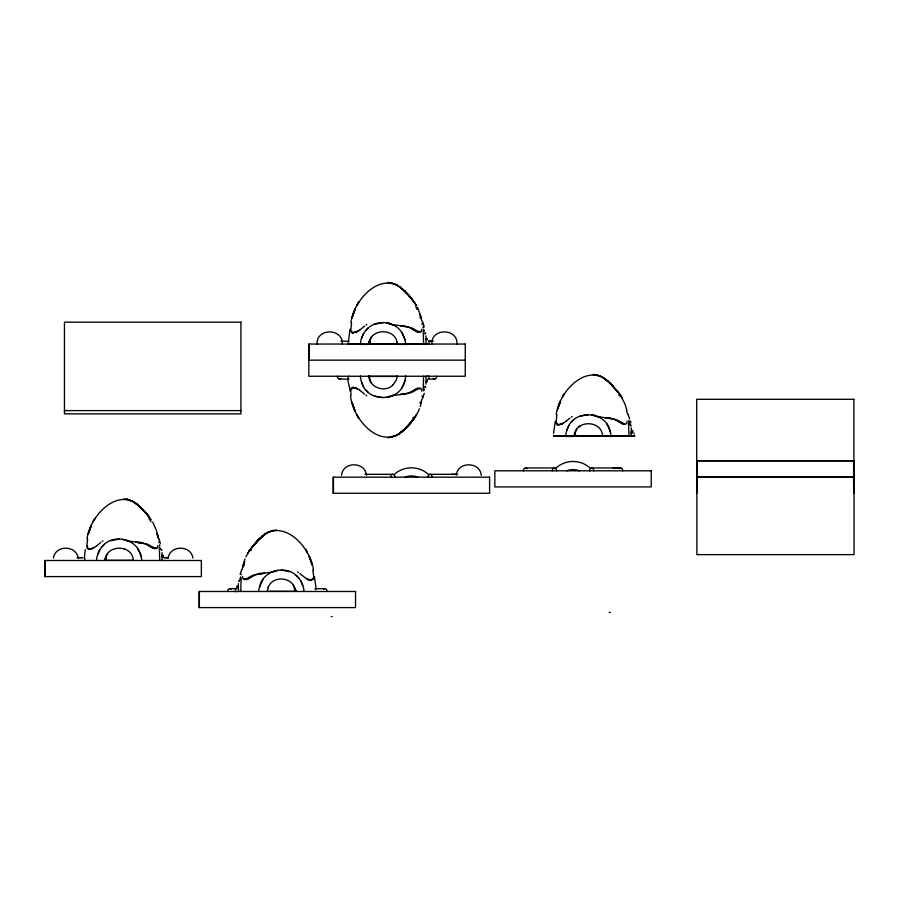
<?xml version="1.0" encoding="UTF-8"?>
<svg xmlns="http://www.w3.org/2000/svg" width="899" height="899" viewBox="0 0 899 899"><rect width="100%" height="100%" fill="white"/><g stroke="black" fill="none" stroke-linecap="round" stroke-linejoin="round"><path stroke-width="1.35" d="M631.143 433.565L631.165 433.015M240.741 591.486L241.202 577.9M423.631 376.209L423.182 389.84M634.75 436.004L631.087 435.622M161.955 556.931L162.157 554.852M631.165 432.981L631.244 431.351M96.53 560.493L96.541 560.077A24.689 24.689 0 0 1 97.564 554.717L99.722 549.84M258.743 591.486L258.755 591.07A24.689 24.689 0 0 1 259.777 585.71C264.194 569.213 288.062 564.392 298.592 577.855A18.047 18.047 0 0 1 301.457 582.226L302.682 585.541M369.242 343.868L369.32 342.789L368.759 344.407L360.398 344.407L360.432 343.632A24.689 24.689 0 0 1 361.454 338.271L363.612 333.394M405.651 375.906L405.629 376.681A24.689 24.689 0 0 1 404.606 382.041L401.471 388.39M606.814 423.912L609.949 430.261A24.689 24.689 0 0 1 610.972 435.622L610.994 436.397L574.506 435.914L574.663 434.779L574.101 436.397L565.741 436.397L565.774 435.622A24.689 24.689 0 0 1 566.797 430.261L568.955 425.384M84.45 560.493L84.933 558.144M163.303 557.054L163.371 555.593M426.261 380.873L425.845 376.243L429.407 376.288M427.239 339.451L427.261 339.148M631.267 431.037L631.39 430.407L631.559 431.104M105.441 560.313L105.689 558.155L105.464 559.987M84.349 557.807L85.293 549.66M553.582 433.363L555.312 421.17M317.055 344.047C316.246 327.877 343.081 327.877 342.272 344.047M425.901 339.316L426.081 338.429M431.801 344.047C430.992 327.877 457.827 327.877 457.018 344.047M105.273 560.358L105.588 558.414M104.902 560.493C105.891 544.356 132.389 543.805 133.367 560.493M105.172 560.482L105.52 558.639M267.127 591.486L268.464 586.923M368.759 344.407C369.365 327.843 396.695 327.27 397.291 344.407L405.651 344.407L405.629 343.632A24.689 24.689 0 0 0 404.606 338.271L401.471 331.922M397.291 375.906L396.324 380.052L392.953 384.929M574.101 436.397C574.663 419.608 602.06 419.428 602.633 436.397M426.216 381.21L426.081 381.873M632.491 432.992L632.682 430.587L632.593 431.644M238.482 583.631L238.257 585.429M425.89 384.109L426.126 382.322M163.461 555.436L163.36 556.088M427.351 338.99L427.25 339.653M239.303 581.462L238.651 580.394L239.673 580.642M425.07 386.278L425.733 387.345L424.71 387.098M157.954 545.547L157.336 548.098L155.977 548.705L147.672 544.345L139.671 542.131M421.845 329.101L421.226 331.652L419.855 332.259L411.551 327.899L403.55 325.685M627.187 421.092L626.569 423.643L625.198 424.249L616.894 419.889L608.893 417.675M341.53 475.313C342.8 461.322 365.23 461.322 366.511 475.313M456.276 475.313C457.546 461.322 479.976 461.322 481.257 475.313M604.229 436.341L631.12 436.06L631.604 431.43M87.664 539.142L86.765 545.704L87.203 548.457L89.765 549.199L94.103 547.367M351.554 322.696L350.745 330.866L351.7 332.686L353.532 333.147M556.897 414.686L556.088 422.856L557.043 424.676L558.875 425.137M161.966 560.448L162.202 554.874M349.969 329.18L348.16 344.025L360.993 344.261M239.909 579.585L240.584 576.855M87.023 539.007C89.585 516.565 117.275 486.145 139.064 505.901L132.726 501.282L126.894 499.181L132.726 501.282L138.558 505.384L144.2 511.014L135.232 502.901L141.435 508.059L140.84 507.474L148.402 515.947L142.874 509.508L140.266 507.025L149.582 517.397M350.913 322.561C353.464 300.12 381.154 269.7 402.943 289.456L396.605 284.837L390.784 282.736L396.605 284.837L402.449 288.939L408.09 294.569L399.122 286.455L405.314 291.624L404.73 291.029L412.281 299.513L409.202 295.681L404.157 290.579L411.461 298.344L416.563 305.626L410.641 297.355L408.472 294.928L416.563 305.626M556.256 414.551C558.807 392.11 586.496 361.701 608.286 381.446L601.948 376.838L596.116 374.726L601.948 376.838L607.791 380.929L613.433 386.559L604.454 378.445L610.657 383.615L610.073 383.019L618.815 392.942M259.597 587.305L263.014 579.226M404.786 380.434C401.437 402.168 366.871 403.516 361.701 382.21M423.8 390.896L424.328 388.829M242.775 565.831L244.955 558.998M421.609 401.92L420.26 406.517M240.123 574.36L241.471 570.101M424.261 393.38L422.912 397.65M241.179 574.787L241.382 574.113M53.401 558.032C55.266 544.918 76.291 544.918 78.157 558.032M105.363 559.459L105.352 560.313L133.344 560.313M168.147 558.032C170.012 544.918 191.037 544.918 192.903 558.032M97.822 554.548L99.047 551.233A18.047 18.047 0 0 1 101.913 546.85C112.712 532.871 138.03 538.681 140.907 556.312M361.701 338.103L362.926 334.788A18.047 18.047 0 0 1 365.792 330.416C374.287 319.954 391.773 319.954 400.257 330.416A18.025 18.025 0 0 1 403.123 334.788L404.786 339.878M557.481 409.753L560.571 400.943L559.054 404.91M567.044 430.093C572.213 408.775 606.78 410.135 610.129 431.868M558.133 407.764L559.729 403.1M235.235 590.283L235.864 588.542M428.857 378.333L429.149 377.456M244.146 564.594L243.899 565.302L244.135 564.639M422.002 396.616L422.272 395.818M351.576 389.155L353.532 387.166M312.807 578.585L310.852 580.585M90.496 527.544L89.012 531.747L91.35 525.387L89.821 529.354M354.386 311.11L352.891 315.302L355.229 308.953L353.712 312.908M160.472 548.019C159.719 550.199 163.056 549.289 161.46 550.424M424.71 333.203L425.733 332.967L425.07 334.023M629.851 424.328C629.592 425.778 632.278 424.856 630.693 425.98M242.629 567.145L244.708 561.785M241.719 570.101L243.281 566.235M422.665 397.639L421.092 401.505M419.428 408.753C415.271 418.833 407.753 427.34 399.122 433.846L408.09 425.733L404.73 429.284M425.98 338.541L426.059 344.07M245.865 556.897L250.147 549.413L258.271 539.984L248.821 551.447M268.059 587.688C272.802 574.18 294.76 577.225 295.591 591.486M107.655 553.604L107.296 554.234A14.081 14.081 0 0 0 105.711 560.313M371.534 337.17L371.175 337.788A14.081 14.081 0 0 0 369.59 343.868M576.877 429.16L576.517 429.778A14.081 14.081 0 0 0 574.933 435.858M156.111 547.806L155.145 548.592M420.002 331.36C417.024 333.81 413.709 329.012 410.922 328.045M247.821 553.065L250.147 549.413M249.192 550.851L260.227 538.018L256.968 541.176L254.428 544.041L265.261 533.894L256.294 542.007L259.654 538.467M315.144 588.71L325.033 588.631M311.279 579.316L310.043 580.304L307.93 579.788M251.102 548.176L252.686 546.131M251.574 549.637L250.799 550.626M412.81 418.114L413.428 417.316M407.416 426.564L412.281 420.799L404.157 429.722L411.461 421.957L416.563 414.675L409.843 423.766L412.574 420.575L413.473 419.35L406.112 427.767M101.812 546.963L104.374 544.446M365.702 330.517L368.264 328M571.045 422.508L573.607 419.99M259.069 539.052L262.441 536.006L261.935 536.377C284.062 517.835 310.773 547.693 313.47 570M405.314 428.688L401.943 431.745L402.449 431.363C379.434 450.242 352.408 418.597 350.509 395.571M96.665 545.794L92.305 548.918L89.675 548.907M359.69 330.102L364.589 326.157M565.887 421.339L561.808 424.339M359.634 330.147L356.105 332.518L353.442 332.315M393.2 384.727C385.334 393.346 369.197 387.604 368.759 375.906M578.911 426.969L580.361 425.778M96.676 545.783L100.699 542.603M565.909 421.328L569.932 418.147M365.994 325.033L366.826 324.483M102.115 541.479L102.935 540.928M571.337 417.024L572.169 416.484M624.614 424.002L622.243 423.744L616.264 420.035M391.739 395.863L388.537 397.201M272.633 571.888L275.847 570.539M410.922 392.256C413.72 391.245 416.799 386.739 419.912 388.795M253.462 575.484C250.652 576.461 247.382 581.226 244.382 578.799M417.945 388.143L409.247 392.841L399.797 394.661M246.438 579.597L255.125 574.911L264.587 573.079M392.987 395.313L386.536 397.403M271.397 572.427L277.847 570.337M561.796 424.339L559.077 424.609M357.982 330.933L352.565 332.9L351.576 331.147M563.325 422.923L557.908 424.89L556.919 423.137M353.633 387.739L356.105 387.795L359.667 390.188M374.58 324.247L383.019 322.674M110.689 540.681L119.14 539.119M579.922 416.237L588.362 414.675M391.975 395.751L404.91 393.829M272.408 571.989L259.463 573.91M390.919 437.543L396.931 435.273L402.943 430.857L396.605 435.464L387.907 437.858M273.465 530.196L267.452 532.466L261.44 536.894L267.778 532.275L276.476 529.882M349.969 391.121C350.352 387.368 345.733 378.378 349.059 376.232M403.55 394.616L411.551 392.402L419.855 388.053L421.226 388.66L421.845 391.2M260.834 573.124L252.833 575.338L244.528 579.698L243.157 579.091L242.539 576.54M553.548 436.004L554.076 435.959M400.999 394.324L404.37 394.088M263.385 573.427L260.002 573.663M634.593 436.015L631.076 435.97M554.132 435.959L555.043 435.936M140.491 542.67L128.085 540.996M565.763 436.397L572.832 436.341L553.75 436.049M603.948 436.341L604.634 436.352M165.09 560.437L164.247 560.493M428.475 344.047L429.419 344.014L427.699 344.059M554.604 435.948L627.783 435.903M425.542 344.081L404.696 344.295M235.988 591.43L235.01 591.441L236.336 591.486M427.407 344.059L426.677 344.07M404.37 326.225L391.975 324.561M428.306 341.227L433.453 341.204M609.713 418.215L600.026 417.057M613.084 467.986L620.748 467.963L591.598 467.963A2.854 2.09 -90 0 0 589.62 470.806M451.422 474.346L457.625 474.312M164.427 557.661L168.293 557.65M340.968 341.204L348.992 341.204M428.699 341.204L432.318 341.204M369.163 343.912L397.234 343.868M308.84 360.151L465.244 360.151M397.234 376.445L369.242 376.445L369.32 377.524L368.995 376.198M339.35 379.108L348.992 379.108M427.497 379.108L434.734 379.108M64.458 410.607L240.921 410.607M525.364 467.963L554.503 467.963M364.904 474.312L392.841 474.312M429.936 474.312L456.67 474.312M77.078 557.638L82.697 557.638L77.865 557.638M163.618 557.638L168.439 557.638M229.65 588.631L236.887 588.631M267.149 591.306L295.142 591.306L294.827 589.126L295.22 591.351M609.252 612.444L610.297 612.444M331.225 616.557L332.147 616.557M405.033 344.396L405.618 344.396M604.375 436.352L610.96 436.397M627.85 435.914L630.727 435.959M155.134 548.592L152.167 547.772L147.031 544.491M383.019 397.628L374.58 396.066M281.365 570.112L289.804 571.685M606.331 417.979L610.252 418.462M400.999 325.989L404.91 326.472M137.109 542.423L141.031 542.917M399.797 325.64L409.247 327.472L417.945 332.158M605.128 417.63L614.59 419.462L623.288 424.148M135.906 542.086L145.368 543.906L154.066 548.604M600.015 417.046L597.318 416.552M387.851 282.443L390.919 282.758M593.194 374.433L596.262 374.748M123.972 498.889L127.029 499.203M386.536 322.898L392.987 324.988M591.879 414.889L598.329 416.979M122.657 539.344L129.096 541.434M89.642 549.581L88.08 548.727M388.537 323.101L391.739 324.449M593.879 415.091L596.363 416.125M124.646 539.546L127.86 540.895M123.635 548.592L124.646 548.896M596.363 416.136L597.082 416.439M357.982 389.379L353.655 387.548L351.7 387.626L350.745 389.447L351.082 395.2M306.402 578.372L310.728 580.203L313.29 579.45L313.729 576.709L312.83 570.135M366.826 395.818L365.994 395.279M297.558 571.921L298.378 572.472M307.908 579.776L299.794 573.596M364.589 394.144L359.69 390.2M315.291 588.631L315.65 589.665M368.264 392.301L365.702 389.784M296.119 575.439L298.682 577.956M617.916 391.717L609.5 382.569L620.524 395.403L624.771 403.55L626.951 410.382M148.863 518.566L149.549 519.431M618.624 392.728L617.04 390.683L621.906 397.616L619.58 393.976M149.403 517.172L145.964 512.981L151.302 519.858M137.592 548.356L140.716 554.717A24.689 24.689 0 0 1 141.739 560.077L141.761 560.493M150.684 521.15L151.088 521.802M618.928 395.178L619.366 395.863M149.695 519.633L150.133 520.319M371.534 383.143L371.175 382.513A14.081 14.081 0 0 1 369.59 376.445M292.849 584.608L293.198 585.227A14.081 14.081 0 0 1 294.782 591.306M363.612 386.907L361.454 382.041A24.689 24.689 0 0 1 360.432 376.681L360.398 375.906M300.772 580.833L302.929 585.71A24.689 24.689 0 0 1 303.952 591.07L303.963 591.486M152.673 522.072L156.37 530.241L158.19 537.04M156.662 533.68L158.438 537.22L157.673 535.613M415.743 306.694L416.327 307.818M417.518 307.424L421.609 318.392M416.462 308.11L417.035 309.357M425.98 381.76L425.924 381.266M626.434 410.787L628.008 414.653M421.092 318.797L422.665 322.662M419.664 314.347L420.754 316.999M633.862 433.093L634.2 433.97M354.386 409.202L352.891 405L355.229 411.36L353.712 407.393M309.998 558.549L311.492 562.74L309.155 556.391L310.672 560.347M158.033 537.119L158.786 539.108M156.875 533.433L157.539 535.242M422.002 323.696L422.272 324.483M628.255 414.653L629.603 418.912M422.912 322.662L424.261 326.921M159.022 539.097L160.37 543.367M158.73 541.94L158.999 542.738M428.857 341.968L429.149 342.845M396.965 342.373L397.144 342.957M423.002 326.674L423.339 327.798M295.22 590.441L295.322 591.475M628.828 420.294L629.412 422.496M159.595 544.738L159.91 545.862M424.328 331.473L423.8 329.416M630.491 421.058L630.918 422.867M629.693 423.575L629.806 424.137M314.403 576.619L316.145 588.8M238.538 591.486L238.314 585.856L238.471 586.676M427.25 380.659L427.34 381.704L427.239 380.861M237.134 587.092L237.044 586.036L237.179 587.62M294.984 590.441L294.805 589.148L295.063 591.306M631.469 429.98L631.188 427.789M426.126 337.99L425.845 335.799M162.011 552.638L162.18 554.087M87.54 546.019L87.686 547.592M628.525 422.451L628.974 436.082M423.182 330.461L423.631 344.092M159.292 546.907L159.752 560.493M295.007 590.632L295.052 591.306M333.417 477.167L333.417 493.27M309.065 344.047L309.065 360.151M199.364 591.486L199.364 607.589M45.175 560.493L45.175 576.596M227.661 591.486A2.854 2.09 90 0 1 228.84 588.924A2.854 2.09 90 0 1 231.043 589.238M323.64 589.238A2.854 2.09 -90 0 1 325.854 588.924A2.854 2.09 -90 0 1 327.022 591.486M294.681 588.957A25.442 25.442 0 0 1 296.299 590.609M591.711 467.952A2.854 2.09 -90 0 1 593.801 470.806M619.209 468.739A2.854 2.09 -90 0 1 621.467 468.188A2.854 2.09 -90 0 1 622.737 470.806M523.375 470.806A2.854 2.09 -90 0 1 524.645 468.188A2.854 2.09 -90 0 1 526.904 468.739M552.301 470.806A2.854 2.09 -90 0 1 553.75 468.098A2.854 2.09 -90 0 1 556.088 469.132A2.854 2.09 90 0 1 556.492 470.806M566.628 470.806A17.339 17.339 0 0 1 579.484 470.806M555.93 468.087A25.442 25.442 0 0 1 590.171 468.087M370.298 342.924A2.854 2.09 90 0 1 370.478 344.047M369.118 341.384A2.854 2.09 -90 0 1 369.95 342.171M368.579 342.643A25.442 25.442 0 0 1 369.916 341.328M340.732 378.513A2.854 2.09 -90 0 1 338.53 378.827A2.854 2.09 -90 0 1 337.361 376.254M436.723 376.254A2.854 2.09 -90 0 1 435.453 378.884A2.854 2.09 -90 0 1 433.183 378.333M427.958 477.167A2.854 2.09 -90 0 1 430.048 474.312A2.854 2.09 -90 0 1 432.138 477.167M390.638 477.167A2.854 2.09 -90 0 1 392.088 474.447A2.854 2.09 -90 0 1 394.425 475.481A2.854 2.09 90 0 1 394.83 477.167M404.966 477.167A17.339 17.339 0 0 1 417.821 477.167M394.268 474.436A25.442 25.442 0 0 1 428.508 474.436M88.9 532.208L88.248 534.208L89.675 529.848L88.9 532.208M353.565 313.403L352.138 317.763L353.565 313.403M420.485 402.437L420.238 403.145L420.485 402.437M94.137 519.779L93.103 521.577L95.002 518.307L94.137 519.779M358.027 303.345L356.993 305.132L358.881 301.873L358.027 303.345M563.37 395.335L562.336 397.122L564.224 393.863L563.37 395.335M415.181 416.889L411.697 421.609L415.181 416.889M240.921 322.168L64.458 322.168L64.458 413.877L240.921 413.877L240.921 322.168M465.244 344.047L308.84 344.047L308.84 376.254L465.244 376.254L465.244 344.047M853.904 399.302L696.725 399.302L696.725 493.191L697.085 477.167L853.488 477.167L853.904 493.191L853.904 399.302M854.05 460.738L696.871 460.738L696.871 554.627L854.05 554.627L854.05 460.738M853.634 460.816L697.231 460.816L697.231 476.919L853.634 476.919L853.634 460.816M651.258 470.806L494.855 470.806L494.855 486.91L651.258 486.91L651.258 470.806M489.595 477.167L333.192 477.167L333.192 493.27L489.595 493.27L489.595 477.167M201.354 560.493L44.95 560.493L44.95 576.596L201.354 576.596L201.354 560.493M355.543 591.486L199.14 591.486L199.14 607.589L355.543 607.589L355.543 591.486M358.881 418.44L356.993 415.169L358.881 418.44M306.357 550.784L305.503 549.311L307.391 552.57L306.357 550.784M420.485 317.864L420.249 317.201L420.485 317.864M353.565 406.91L352.138 402.55L353.565 406.91M311.593 563.201L310.818 560.841L312.245 565.201L311.593 563.201"/></g></svg>
